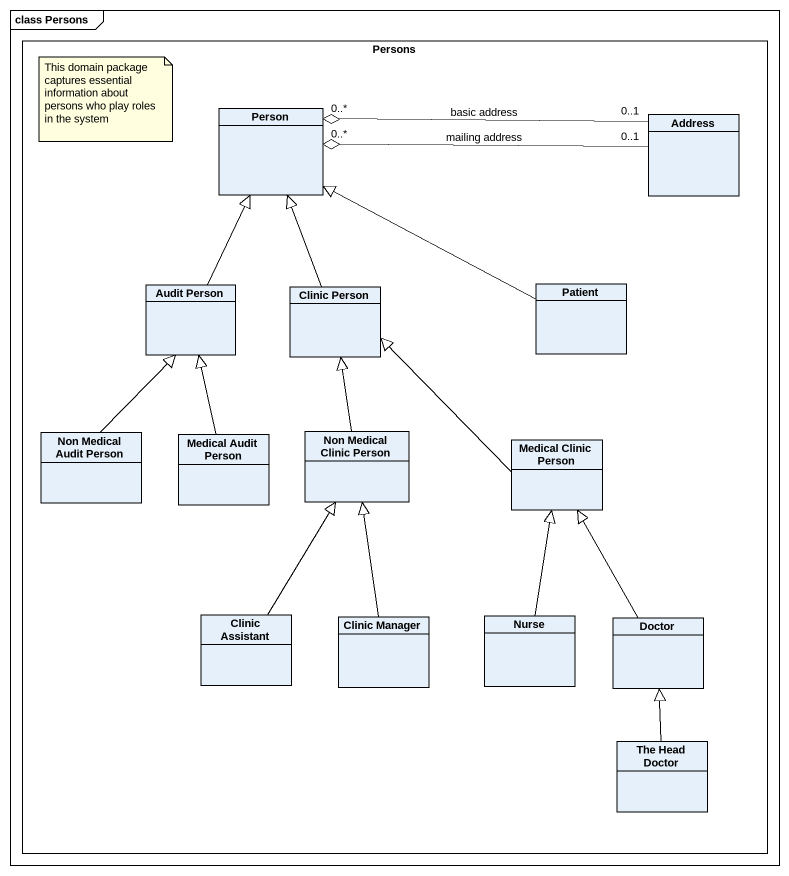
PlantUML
@startuml
mainframe class Persons
hide circle
hide empty members
rectangle Persons {
  class "Person" as Person_
  class Address
  class "Audit Person" as Audit_Person
  class "Clinic Person" as Clinic_Person
  class Patient
  class "Non Medical Audit Person" as Non_Medical_Audit_Person
  class "Medical Audit Person" as Medical_Audit_Person
  class "Non Medical Clinic Person" as Non_Medical_Clinic_Person
  class "Medical Clinic Person" as Medical_Clinic_Person
  class "Clinic Assistant" as Clinic_Assistant
  class "Clinic Manager" as Clinic_Manager
  class Nurse
  class Doctor
  class "The Head Doctor" as The_Head_Doctor
}
Address "0..1" -left-o "0..*" Person_ : basic address
Address "0..1" -left-o "0..*" Person_ : mailing address
Audit_Person -up-|> Person_
Clinic_Person -up-|> Person_
Patient -left-|> Person_
Non_Medical_Audit_Person -up-|> Audit_Person
Medical_Audit_Person -up-|> Audit_Person
Non_Medical_Clinic_Person -up-|> Clinic_Person
Medical_Clinic_Person -up-|> Clinic_Person
Clinic_Assistant -up-|> Non_Medical_Clinic_Person
Clinic_Manager -up-|> Non_Medical_Clinic_Person
Nurse -up-|> Medical_Clinic_Person
Doctor -up-|> Medical_Clinic_Person
The_Head_Doctor -up-|> Doctor
note as N1
  This domain package captures essential information about persons who play roles in the system
end note
@enduml
